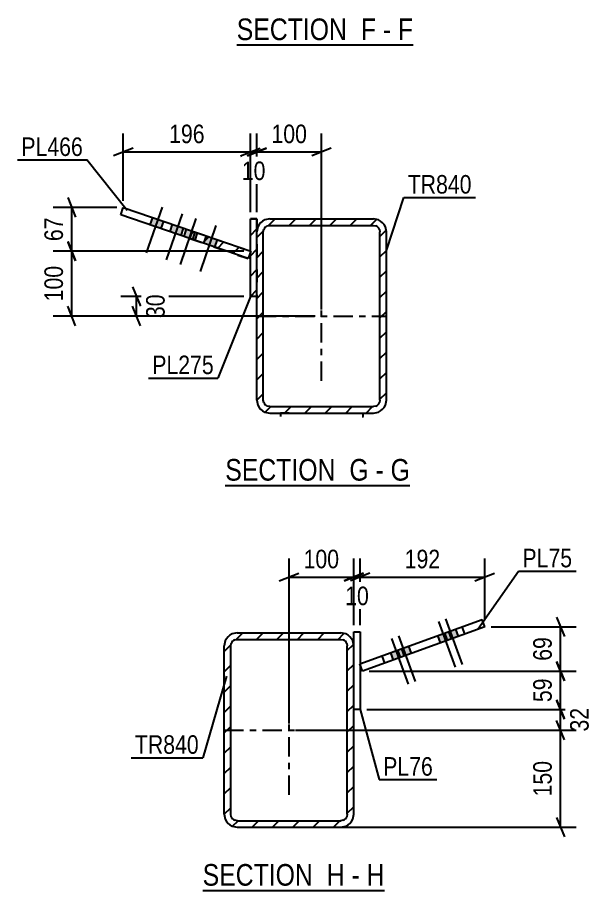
# Model space of a CAD drawing. Header units: millimetres. Extents: x 0 to 841, y 0 to 594.
# Drawn here: x 494.5 to 583.3, y 268.2 to 403 of the extents above; entities that cross this region are included whole.
import ezdxf

# ---------------------------------------------------------------- set-up
doc = ezdxf.new("R2010")
doc.units = ezdxf.units.MM
doc.linetypes.add('DXK_LINE_DOT2', pattern=[3.9198, 1.9599, -1.9599])
doc.linetypes.add('DXK_LINE_DOT3', pattern=[5.9187, 2.979, -0.9799, 0.9799, -0.9799])
doc.styles.add('Arial Narrow', font='ARIALN.TTF', dxfattribs={"height": 0.2})

# ---------------------------------------------------------------- blocks, each defined once
blk = doc.blocks.new('Unknown-761545992-22 - 1643')
at = {"color": 6, "linetype": 'Continuous'}
blk.add_line((528.37, 398.8), (555.59, 398.8), dxfattribs=at)
at = {"color": 0, "linetype": 'Continuous'}
for points in [[(546.48, 399.55), (546.48, 403.05), (528.37, 403.05), (528.37, 399.55)], [(549.87, 399.55), (549.87, 403.05), (547.53, 403.05), (547.53, 399.55)], [(552.2, 399.55), (552.2, 403.05), (550.92, 403.05), (550.92, 399.55)], [(555.59, 399.55), (555.59, 403.05), (553.25, 403.05), (553.25, 399.55)]]:
    blk.add_wipeout(points, dxfattribs=at)
at = {"color": 7, "linetype": 'Continuous', "style": 'Arial Narrow'}
for s, p in [('SECTION ', (528.37, 399.55)), ('F', (547.53, 399.55)), ('F', (553.25, 399.55)), ('-', (550.92, 399.55))]:
    blk.add_text(s, height=3.34, dxfattribs=at).set_placement(p)
blk = doc.blocks.new('Unknown-761545992-25 - 12377')
at = {"color": 6, "linetype": 'Continuous'}
blk.add_line((526.6, 330.75), (555.1, 330.75), dxfattribs=at)
at = {"color": 0, "linetype": 'Continuous'}
for points in [[(544.71, 331.5), (544.71, 335), (526.6, 335), (526.6, 331.5)], [(548.74, 331.5), (548.74, 335), (545.76, 335), (545.76, 331.5)], [(551.07, 331.5), (551.07, 335), (549.79, 335), (549.79, 331.5)], [(555.1, 331.5), (555.1, 335), (552.12, 335), (552.12, 331.5)]]:
    blk.add_wipeout(points, dxfattribs=at)
at = {"color": 7, "linetype": 'Continuous', "style": 'Arial Narrow'}
for s, p in [('SECTION ', (526.6, 331.5)), ('G', (545.76, 331.5)), ('G', (552.12, 331.5)), ('-', (549.79, 331.5))]:
    blk.add_text(s, height=3.34, dxfattribs=at).set_placement(p)
blk = doc.blocks.new('Unknown-761545992-33 - 12968')
at = {"color": 6, "linetype": 'Continuous'}
blk.add_line((523.11, 268.18), (551.18, 268.18), dxfattribs=at)
at = {"color": 0, "linetype": 'Continuous'}
for points in [[(541.21, 268.93), (541.21, 272.43), (523.11, 272.43), (523.11, 268.93)], [(545.03, 268.93), (545.03, 272.43), (542.26, 272.43), (542.26, 268.93)], [(547.36, 268.93), (547.36, 272.43), (546.08, 272.43), (546.08, 268.93)], [(551.18, 268.93), (551.18, 272.43), (548.41, 272.43), (548.41, 268.93)]]:
    blk.add_wipeout(points, dxfattribs=at)
at = {"color": 7, "linetype": 'Continuous', "style": 'Arial Narrow'}
for s, p in [('SECTION ', (523.11, 268.93)), ('H', (542.26, 268.93)), ('H', (548.41, 268.93)), ('-', (546.08, 268.93))]:
    blk.add_text(s, height=3.34, dxfattribs=at).set_placement(p)
blk = doc.blocks.new('Part-761545992-12381 - 12377')
at = {"linetype": 'Continuous'}
h = blk.add_hatch(dxfattribs=at)
h.set_pattern_fill('', scale=0.7, style=0, pattern_type=0)
h.set_pattern_definition([(45, (536.4734, 341.4306), (-1.5715, 1.5715), [])])
h.paths.add_polyline_path([(535.12, 341.43), (536.47, 341.43), (536.47, 341.93), (535.12, 341.93)])
h = blk.add_hatch(dxfattribs=at)
h.set_pattern_fill('', scale=0.7, style=0, pattern_type=0)
h.set_pattern_definition([(45, (547.8262, 341.4306), (-1.5715, 1.5715), [])])
h.paths.add_polyline_path([(546.47, 341.43), (547.83, 341.43), (547.83, 341.93), (546.47, 341.93)])
at = {"color": 7, "linetype": 'DXK_LINE_DOT2'}
for p, q in [((535.12, 341.93), (536.47, 341.93)), ((546.47, 341.93), (547.09, 341.93)), ((547.09, 341.93), (547.83, 341.93))]:
    blk.add_line(p, q, dxfattribs=at)
at = {"color": 2, "linetype": 'Continuous'}
for p, q in [((536.47, 341.93), (535.12, 341.93)), ((535.12, 341.93), (535.12, 341.43)), ((536.47, 341.93), (546.47, 341.93)), ((546.47, 341.93), (547.83, 341.93)), ((547.83, 341.93), (547.83, 341.43))]:
    blk.add_line(p, q, dxfattribs=at)
blk = doc.blocks.new('Part-761545992-12434 - 12377')
at = {"linetype": 'Continuous'}
h = blk.add_hatch(dxfattribs=at)
h.set_pattern_fill('', scale=0.7, style=0, pattern_type=0)
h.set_pattern_definition([(45, (530.4734, 359.9548), (-1.57154, 1.57154), [])])
h.paths.add_polyline_path([(530.47, 371.95), (530.47, 359.95), (531.47, 359.95), (531.47, 371.95)])
at = {"color": 7, "linetype": 'DXK_LINE_DOT2'}
for p, q in [((530.47, 371.95), (531.47, 371.95)), ((530.47, 359.95), (530.47, 371.95)), ((531.47, 371.95), (531.47, 359.95)), ((531.47, 359.95), (530.47, 359.95))]:
    blk.add_line(p, q, dxfattribs=at)
at = {"color": 2, "linetype": 'Continuous'}
for p, q in [((530.47, 359.95), (530.47, 371.95)), ((531.47, 371.95), (530.47, 371.95)), ((531.47, 359.95), (531.47, 371.95)), ((531.47, 359.95), (530.47, 359.95))]:
    blk.add_line(p, q, dxfattribs=at)
blk = doc.blocks.new('Part-761545992-12438 - 12377')
at = {"linetype": 'Continuous'}
h = blk.add_hatch(dxfattribs=at)
h.set_pattern_fill('', scale=0.7, style=0, pattern_type=0)
h.set_pattern_definition([(45, (531.4734, 343.9312), (-1.57154, 1.57154), [])])
h.paths.add_polyline_path([(531.47, 369.93), (531.47, 343.93), (531.63, 343.17), (532.06, 342.52), (532.71, 342.08), (533.47, 341.93), (549.47, 341.93), (550.24, 342.08), (550.89, 342.52), (551.32, 343.17), (551.47, 343.93), (551.47, 369.93), (551.32, 370.7), (550.89, 371.35), (550.24, 371.78), (549.47, 371.93), (533.47, 371.93), (532.71, 371.78), (532.06, 371.35), (531.63, 370.7)])
h.paths.add_polyline_path([(532.77, 370.64), (533.09, 370.86), (533.47, 370.93), (549.47, 370.93), (549.86, 370.86), (550.18, 370.64), (550.4, 370.31), (550.47, 369.93), (550.47, 343.93), (550.4, 343.55), (550.18, 343.22), (549.86, 343.01), (549.47, 342.93), (533.47, 342.93), (533.09, 343.01), (532.77, 343.22), (532.55, 343.55), (532.47, 343.93), (532.47, 369.93), (532.55, 370.31)])
at = {"color": 2, "linetype": 'Continuous'}
for p, q in [((533.47, 371.93), (532.71, 371.78)), ((533.09, 370.86), (533.47, 370.93)), ((533.47, 371.93), (549.47, 371.93)), ((533.47, 370.93), (549.47, 370.93)), ((550.24, 371.78), (549.47, 371.93)), ((549.47, 370.93), (549.86, 370.86)), ((531.63, 370.7), (531.47, 369.93)), ((531.47, 343.93), (531.47, 369.93)), ((532.47, 369.93), (532.55, 370.31)), ((532.47, 343.93), (532.47, 369.93)), ((550.4, 370.31), (550.47, 369.93)), ((550.47, 343.93), (550.47, 369.93)), ((551.47, 369.93), (551.32, 370.7)), ((551.47, 343.93), (551.47, 369.93)), ((531.47, 343.93), (531.63, 343.17)), ((532.55, 343.55), (532.47, 343.93)), ((550.47, 343.93), (550.4, 343.55)), ((551.32, 343.17), (551.47, 343.93)), ((533.47, 342.93), (533.09, 343.01)), ((533.47, 342.93), (549.47, 342.93)), ((549.86, 343.01), (549.47, 342.93)), ((532.71, 342.08), (533.47, 341.93)), ((533.47, 341.93), (549.47, 341.93)), ((549.47, 341.93), (550.24, 342.08))]:
    blk.add_line(p, q, dxfattribs=at)
at = {"color": 7, "linetype": 'DXK_LINE_DOT3'}
for p, q in [((541.47, 346.93), (541.47, 366.93)), ((531.47, 356.93), (551.47, 356.93))]:
    blk.add_line(p, q, dxfattribs=at)
at = {"color": 2, "linetype": 'Continuous'}
for centre, radius, start, end in [((533.47, 369.93), 2, 112.5, 157.5), ((549.47, 369.93), 2, 22.5, 67.5), ((533.47, 369.93), 1, 112.5, 157.5), ((549.47, 369.93), 1, 22.5, 67.5), ((533.47, 343.93), 2, 202.5, 247.5), ((533.47, 343.93), 1, 202.5, 247.5), ((549.47, 343.93), 1, 292.5, 337.5), ((549.47, 343.93), 2, 292.5, 337.5)]:
    blk.add_arc(centre, radius, start, end, dxfattribs=at)
blk = doc.blocks.new('Part-761545992-12440 - 12377')
at = {"linetype": 'Continuous'}
h = blk.add_hatch(dxfattribs=at)
h.set_pattern_fill('', scale=0.7, style=0, pattern_type=0)
h.set_pattern_definition([(45, (530.1293, 365.8075), (-1.57154, 1.57154), [])])
h.paths.add_polyline_path([(521.14, 368.9), (530.13, 365.81), (530.52, 366.94), (521.53, 370.04)])
at = {"color": 2, "linetype": 'Continuous'}
for p, q in [((510.47, 372.57), (510.86, 373.71)), ((510.86, 373.71), (521.53, 370.04)), ((521.14, 368.9), (510.47, 372.57)), ((521.14, 368.9), (521.53, 370.04)), ((521.53, 370.04), (530.52, 366.94)), ((530.13, 365.81), (521.14, 368.9)), ((530.52, 366.94), (530.13, 365.81))]:
    blk.add_line(p, q, dxfattribs=at)
at = {"color": 7, "linetype": 'DXK_LINE_DOT2'}
for p, q in [((521.53, 370.04), (530.52, 366.94)), ((521.57, 368.75), (521.96, 369.89)), ((521.14, 368.9), (530.13, 365.81)), ((530.52, 366.94), (530.13, 365.81))]:
    blk.add_line(p, q, dxfattribs=at)
blk = doc.blocks.new('Bolt-761545992-12451 - 12377')
at = {"linetype": 'Continuous'}
for points in [[(517.04, 371.58), (515.34, 372.17), (514.95, 371.03), (516.65, 370.45)], [(520.12, 370.52), (518.42, 371.11), (518.03, 369.97), (519.73, 369.39)], [(522.27, 369.78), (520.57, 370.37), (520.18, 369.23), (521.88, 368.65)], [(525.35, 368.72), (523.64, 369.31), (523.25, 368.17), (524.96, 367.59)]]:
    blk.add_hatch(color=1, dxfattribs=at).paths.add_polyline_path(points)
at = {"color": 1, "linetype": 'Continuous'}
for p, q in [((516.84, 373.76), (514.4, 366.67)), ((519.92, 372.7), (517.48, 365.61)), ((515.34, 372.17), (514.95, 371.03)), ((517.04, 371.58), (516.65, 370.45)), ((518.42, 371.11), (518.03, 369.97)), ((522.07, 371.97), (519.63, 364.87)), ((525.15, 370.91), (522.7, 363.82)), ((520.12, 370.52), (519.73, 369.39)), ((520.57, 370.37), (520.18, 369.23)), ((522.27, 369.78), (521.88, 368.65)), ((523.64, 369.31), (523.25, 368.17)), ((525.35, 368.72), (524.96, 367.59))]:
    blk.add_line(p, q, dxfattribs=at)
blk = doc.blocks.new('Part-761545992-13019 - 12968')
at = {"color": 2, "linetype": 'Continuous'}
for p, q in [((546.44, 296.16), (546.44, 308.16)), ((546.44, 308.16), (547.44, 308.16)), ((547.44, 308.16), (547.44, 296.16)), ((547.44, 296.16), (546.44, 296.16))]:
    blk.add_line(p, q, dxfattribs=at)
blk = doc.blocks.new('Part-761545992-13029 - 12968')
at = {"linetype": 'Continuous'}
h = blk.add_hatch(dxfattribs=at)
h.set_pattern_fill('', scale=0.7, style=0, pattern_type=0)
h.set_pattern_definition([(45, (526.4372, 279.9669), (-1.57154, 1.57154), [])])
h.paths.add_polyline_path([(526.44, 305.97), (526.44, 279.97), (526.59, 279.2), (527.02, 278.55), (527.67, 278.12), (528.44, 277.97), (544.44, 277.97), (545.2, 278.12), (545.85, 278.55), (546.29, 279.2), (546.44, 279.97), (546.44, 305.97), (546.29, 306.73), (545.85, 307.38), (545.2, 307.81), (544.44, 307.97), (528.44, 307.97), (527.67, 307.81), (527.02, 307.38), (526.59, 306.73)])
h.paths.add_polyline_path([(527.73, 306.67), (528.05, 306.89), (528.44, 306.97), (544.44, 306.97), (544.82, 306.89), (545.14, 306.67), (545.36, 306.35), (545.44, 305.97), (545.44, 279.97), (545.36, 279.58), (545.14, 279.26), (544.82, 279.04), (544.44, 278.97), (528.44, 278.97), (528.05, 279.04), (527.73, 279.26), (527.51, 279.58), (527.44, 279.97), (527.44, 305.97), (527.51, 306.35)])
at = {"color": 2, "linetype": 'Continuous'}
for p, q in [((528.44, 307.97), (527.67, 307.81)), ((528.44, 307.97), (544.44, 307.97)), ((545.2, 307.81), (544.44, 307.97)), ((526.59, 306.73), (526.44, 305.97)), ((527.44, 305.97), (527.51, 306.35)), ((528.05, 306.89), (528.44, 306.97)), ((528.44, 306.97), (544.44, 306.97)), ((544.44, 306.97), (544.82, 306.89)), ((545.36, 306.35), (545.44, 305.97)), ((546.44, 305.97), (546.29, 306.73)), ((526.44, 279.97), (526.44, 305.97)), ((527.44, 279.97), (527.44, 305.97)), ((545.44, 279.97), (545.44, 305.97)), ((546.44, 279.97), (546.44, 305.97)), ((526.44, 279.97), (526.59, 279.2)), ((527.51, 279.58), (527.44, 279.97)), ((545.44, 279.97), (545.36, 279.58)), ((546.29, 279.2), (546.44, 279.97)), ((527.67, 278.12), (528.44, 277.97)), ((528.44, 278.97), (528.05, 279.04)), ((528.44, 278.97), (544.44, 278.97)), ((528.44, 277.97), (544.44, 277.97)), ((544.82, 279.04), (544.44, 278.97)), ((544.44, 277.97), (545.2, 278.12))]:
    blk.add_line(p, q, dxfattribs=at)
at = {"color": 7, "linetype": 'DXK_LINE_DOT3'}
for p, q in [((536.44, 282.97), (536.44, 302.97)), ((526.44, 292.97), (546.44, 292.97))]:
    blk.add_line(p, q, dxfattribs=at)
at = {"color": 2, "linetype": 'Continuous'}
for centre, radius, start, end in [((528.44, 305.97), 2, 112.5, 157.5), ((544.44, 305.97), 2, 22.5, 67.5), ((528.44, 305.97), 1, 112.5, 157.5), ((544.44, 305.97), 1, 22.5, 67.5), ((528.44, 279.97), 2, 202.5, 247.5), ((528.44, 279.97), 1, 202.5, 247.5), ((544.44, 279.97), 1, 292.5, 337.5), ((544.44, 279.97), 2, 292.5, 337.5)]:
    blk.add_arc(centre, radius, start, end, dxfattribs=at)
blk = doc.blocks.new('Part-761545992-13030 - 12968')
at = {"color": 2, "linetype": 'Continuous'}
for p, q in [((547.39, 303.2), (566.24, 310.06)), ((566.65, 308.93), (547.8, 302.07)), ((563.56, 307.81), (563.15, 308.93)), ((566.65, 308.93), (566.24, 310.06)), ((547.8, 302.07), (547.39, 303.2))]:
    blk.add_line(p, q, dxfattribs=at)
at = {"color": 7, "linetype": 'DXK_LINE_DOT2'}
blk.add_line((551.21, 303.31), (550.8, 304.44), dxfattribs=at)
blk = doc.blocks.new('Bolt-761545992-13041 - 12968')
at = {"linetype": 'Continuous'}
for points in [[(559.78, 306.43), (561.48, 307.05), (561.06, 308.18), (559.37, 307.56)], [(560.87, 306.83), (562.56, 307.44), (562.15, 308.57), (560.46, 307.95)], [(552.52, 303.79), (554.21, 304.4), (553.8, 305.53), (552.11, 304.92)], [(553.61, 304.18), (555.3, 304.8), (554.89, 305.93), (553.19, 305.31)]]:
    blk.add_hatch(color=1, dxfattribs=at).paths.add_polyline_path(points)
at = {"color": 1, "linetype": 'Continuous'}
for p, q in [((559.54, 309.75), (562.1, 302.7)), ((560.62, 310.14), (563.19, 303.09)), ((559.37, 307.56), (559.78, 306.43)), ((560.46, 307.95), (560.87, 306.83)), ((561.06, 308.18), (561.48, 307.05)), ((562.15, 308.57), (562.56, 307.44)), ((552.27, 307.1), (554.84, 300.05)), ((553.36, 307.5), (555.92, 300.45)), ((552.11, 304.92), (552.52, 303.79)), ((553.19, 305.31), (553.61, 304.18)), ((553.8, 305.53), (554.21, 304.4)), ((554.89, 305.93), (555.3, 304.8))]:
    blk.add_line(p, q, dxfattribs=at)
blk = doc.blocks.new('StraightDimension-761545992-12868 - 12377')
at = {"color": 7, "linetype": 'Continuous'}
for p, q in [((512.29, 361.45), (513.49, 358.45)), ((529.47, 359.95), (510.49, 359.95)), ((512.89, 356.93), (512.89, 359.95)), ((513.49, 355.43), (512.29, 358.43)), ((540.47, 356.93), (510.49, 356.93))]:
    blk.add_line(p, q, dxfattribs=at)
at = {"color": 0}
blk.add_wipeout([(517.84, 360.87), (513.64, 360.87), (513.64, 356.01), (517.84, 356.01)], dxfattribs=at)
at = {"color": 3, "style": 'Arial Narrow'}
blk.add_text('30', height=2.863, rotation=90.0002, dxfattribs=at).set_placement((517.24, 356.61))
blk = doc.blocks.new('StraightDimension-761545992-13355 - 12377')
at = {"color": 7, "linetype": 'Continuous'}
for p, q in [((531.47, 372.95), (531.47, 385.13)), ((541.47, 357.93), (541.47, 385.13)), ((529.97, 381.68), (532.97, 382.88)), ((531.47, 382.28), (541.47, 382.28)), ((542.97, 382.88), (539.97, 381.68))]:
    blk.add_line(p, q, dxfattribs=at)
at = {"color": 0}
blk.add_wipeout([(539.82, 383.03), (539.82, 387.23), (533.13, 387.23), (533.13, 383.03)], dxfattribs=at)
at = {"color": 3, "style": 'Arial Narrow'}
blk.add_text('100', height=2.863, dxfattribs=at).set_placement((533.73, 383.63))
blk = doc.blocks.new('StraightDimension-761545992-13356 - 12377')
at = {"color": 7, "linetype": 'Continuous'}
for p, q in [((530.47, 372.95), (530.47, 384.68)), ((531.47, 372.95), (531.47, 384.68)), ((528.97, 381.68), (531.97, 382.88)), ((532.97, 382.88), (529.97, 381.68)), ((530.47, 382.28), (531.47, 382.28))]:
    blk.add_line(p, q, dxfattribs=at)
at = {"color": 0}
blk.add_wipeout([(533.4, 377.33), (533.4, 381.53), (528.55, 381.53), (528.55, 377.33)], dxfattribs=at)
at = {"color": 3, "style": 'Arial Narrow'}
blk.add_text('10', height=2.863, dxfattribs=at).set_placement((529.15, 377.93))
blk = doc.blocks.new('StraightDimension-761545992-13357 - 12377')
at = {"color": 7, "linetype": 'Continuous'}
for p, q in [((510.86, 374.71), (510.86, 385.13)), ((530.47, 372.95), (530.47, 385.13)), ((512.36, 382.88), (509.36, 381.68)), ((510.86, 382.28), (530.47, 382.28)), ((528.97, 381.68), (531.97, 382.88))]:
    blk.add_line(p, q, dxfattribs=at)
at = {"color": 0}
blk.add_wipeout([(524.01, 383.03), (524.01, 387.23), (517.33, 387.23), (517.33, 383.03)], dxfattribs=at)
at = {"color": 3, "style": 'Arial Narrow'}
blk.add_text('196', height=2.863, dxfattribs=at).set_placement((517.93, 383.63))
blk = doc.blocks.new('StraightDimension-761545992-32123 - 12377')
at = {"color": 7, "linetype": 'Continuous'}
for p, q in [((502.29, 375.21), (503.49, 372.21)), ((509.86, 373.71), (500.04, 373.71)), ((502.89, 366.96), (502.89, 373.71)), ((503.49, 365.46), (502.29, 368.46)), ((529.47, 366.96), (500.04, 366.96))]:
    blk.add_line(p, q, dxfattribs=at)
at = {"color": 0}
blk.add_wipeout([(502.14, 372.76), (497.94, 372.76), (497.94, 367.9), (502.14, 367.9)], dxfattribs=at)
at = {"color": 3, "style": 'Arial Narrow'}
blk.add_text('67', height=2.863, rotation=90.0002, dxfattribs=at).set_placement((501.54, 368.5))
blk = doc.blocks.new('StraightDimension-761545992-32124 - 12377')
at = {"color": 7, "linetype": 'Continuous'}
for p, q in [((502.29, 368.46), (503.49, 365.46)), ((529.47, 366.96), (500.04, 366.96)), ((502.89, 356.93), (502.89, 366.96)), ((503.49, 355.43), (502.29, 358.43)), ((540.47, 356.93), (500.04, 356.93))]:
    blk.add_line(p, q, dxfattribs=at)
at = {"color": 0}
blk.add_wipeout([(502.14, 365.29), (497.94, 365.29), (497.94, 358.6), (502.14, 358.6)], dxfattribs=at)
at = {"color": 3, "style": 'Arial Narrow'}
blk.add_text('100', height=2.863, rotation=90.0002, dxfattribs=at).set_placement((501.54, 359.2))
blk = doc.blocks.new('StraightDimension-761545992-13205 - 12968')
at = {"color": 7, "linetype": 'Continuous'}
for p, q in [((577.75, 310.43), (578.95, 307.43)), ((567.65, 308.93), (580.75, 308.93)), ((578.35, 302.07), (578.35, 308.93)), ((578.95, 300.57), (577.75, 303.57)), ((548.8, 302.07), (580.75, 302.07))]:
    blk.add_line(p, q, dxfattribs=at)
at = {"color": 0}
blk.add_wipeout([(577.6, 307.93), (573.4, 307.93), (573.4, 303.07), (577.6, 303.07)], dxfattribs=at)
at = {"color": 3, "style": 'Arial Narrow'}
blk.add_text('69', height=2.863, rotation=90.0002, dxfattribs=at).set_placement((577, 303.67))
blk = doc.blocks.new('StraightDimension-761545992-13206 - 12968')
at = {"color": 7, "linetype": 'Continuous'}
for p, q in [((577.75, 303.57), (578.95, 300.57)), ((548.8, 302.07), (580.75, 302.07)), ((578.35, 296.16), (578.35, 302.07)), ((578.95, 294.66), (577.75, 297.66)), ((548.44, 296.16), (580.75, 296.16))]:
    blk.add_line(p, q, dxfattribs=at)
at = {"color": 0}
blk.add_wipeout([(577.6, 301.54), (573.4, 301.54), (573.4, 296.69), (577.6, 296.69)], dxfattribs=at)
at = {"color": 3, "style": 'Arial Narrow'}
blk.add_text('59', height=2.863, rotation=90.0002, dxfattribs=at).set_placement((577, 297.29))
blk = doc.blocks.new('StraightDimension-761545992-13207 - 12968')
at = {"color": 7, "linetype": 'Continuous'}
for p, q in [((577.75, 297.66), (578.95, 294.66)), ((548.44, 296.16), (581.2, 296.16)), ((578.35, 292.97), (578.35, 296.16)), ((578.95, 291.47), (577.75, 294.47)), ((537.44, 292.97), (581.2, 292.97))]:
    blk.add_line(p, q, dxfattribs=at)
at = {"color": 0}
blk.add_wipeout([(583.3, 296.99), (579.1, 296.99), (579.1, 292.14), (583.3, 292.14)], dxfattribs=at)
at = {"color": 3, "style": 'Arial Narrow'}
blk.add_text('32', height=2.863, rotation=90.0002, dxfattribs=at).set_placement((582.7, 292.74))
blk = doc.blocks.new('StraightDimension-761545992-13208 - 12968')
at = {"color": 7, "linetype": 'Continuous'}
for p, q in [((578.95, 291.47), (577.75, 294.47)), ((537.44, 292.97), (580.75, 292.97)), ((578.35, 277.97), (578.35, 292.97)), ((577.75, 279.47), (578.95, 276.47)), ((541.34, 277.97), (580.75, 277.97))]:
    blk.add_line(p, q, dxfattribs=at)
at = {"color": 0}
blk.add_wipeout([(577.6, 288.81), (573.4, 288.81), (573.4, 282.12), (577.6, 282.12)], dxfattribs=at)
at = {"color": 3, "style": 'Arial Narrow'}
blk.add_text('150', height=2.863, rotation=90.0002, dxfattribs=at).set_placement((577, 282.72))
blk = doc.blocks.new('StraightDimension-761545992-13250 - 12968')
at = {"color": 7, "linetype": 'Continuous'}
for p, q in [((547.44, 309.16), (547.44, 319.46)), ((566.65, 309.93), (566.65, 319.46)), ((548.94, 317.21), (545.94, 316.01)), ((565.15, 316.01), (568.15, 317.21)), ((547.44, 316.61), (566.65, 316.61))]:
    blk.add_line(p, q, dxfattribs=at)
at = {"color": 0}
blk.add_wipeout([(560.38, 317.36), (560.38, 321.56), (553.7, 321.56), (553.7, 317.36)], dxfattribs=at)
at = {"color": 3, "style": 'Arial Narrow'}
blk.add_text('192', height=2.863, dxfattribs=at).set_placement((554.3, 317.96))
blk = doc.blocks.new('StraightDimension-761545992-13251 - 12968')
at = {"color": 7, "linetype": 'Continuous'}
for p, q in [((546.44, 309.16), (546.44, 319.01)), ((547.44, 309.16), (547.44, 319.01)), ((544.94, 316.01), (547.94, 317.21)), ((548.94, 317.21), (545.94, 316.01)), ((546.44, 316.61), (547.44, 316.61))]:
    blk.add_line(p, q, dxfattribs=at)
at = {"color": 0}
blk.add_wipeout([(549.37, 311.66), (549.37, 315.86), (544.51, 315.86), (544.51, 311.66)], dxfattribs=at)
at = {"color": 3, "style": 'Arial Narrow'}
blk.add_text('10', height=2.863, dxfattribs=at).set_placement((545.11, 312.26))
blk = doc.blocks.new('StraightDimension-761545992-13252 - 12968')
at = {"color": 7, "linetype": 'Continuous'}
for p, q in [((536.44, 293.97), (536.44, 319.46)), ((546.44, 309.16), (546.44, 319.46)), ((534.94, 316.01), (537.94, 317.21)), ((547.94, 317.21), (544.94, 316.01)), ((536.44, 316.61), (546.44, 316.61))]:
    blk.add_line(p, q, dxfattribs=at)
at = {"color": 0}
blk.add_wipeout([(544.78, 317.36), (544.78, 321.56), (538.09, 321.56), (538.09, 317.36)], dxfattribs=at)
at = {"color": 3, "style": 'Arial Narrow'}
blk.add_text('100', height=2.863, dxfattribs=at).set_placement((538.69, 317.96))
blk = doc.blocks.new('Mark-761545992-13177 - 12377')
at = {"color": 0}
blk.add_wipeout([(524.84, 347.95), (524.84, 350.95), (515.33, 350.95), (515.33, 347.95)], dxfattribs=at)
blk.add_wipeout([(524.84, 347.95), (524.84, 350.95), (515.33, 350.95), (515.33, 347.95)], dxfattribs=at)
at = {"color": 30, "linetype": 'Continuous'}
for p in [(530.47, 359.95), (514.73, 347.35)]:
    blk.add_line(p, (525.44, 347.35), dxfattribs=at)
at = {"color": 3, "style": 'Arial Narrow'}
blk.add_text('PL275', height=2.863, dxfattribs=at).set_placement((515.33, 347.95))
blk = doc.blocks.new('Mark-761545992-13180 - 12377')
at = {"color": 0}
blk.add_wipeout([(504.62, 381.65), (504.62, 384.65), (495.12, 384.65), (495.12, 381.65)], dxfattribs=at)
blk.add_wipeout([(504.62, 381.65), (504.62, 384.65), (495.12, 384.65), (495.12, 381.65)], dxfattribs=at)
at = {"color": 30, "linetype": 'Continuous'}
for p in [(494.52, 381.05), (511.46, 373.25)]:
    blk.add_line(p, (505.22, 381.05), dxfattribs=at)
at = {"color": 3, "style": 'Arial Narrow'}
blk.add_text('PL466', height=2.863, dxfattribs=at).set_placement((495.12, 381.65))
blk = doc.blocks.new('Mark-761545992-13193 - 12377')
at = {"color": 0}
blk.add_wipeout([(564.63, 375.84), (564.63, 378.84), (554.77, 378.84), (554.77, 375.84)], dxfattribs=at)
blk.add_wipeout([(564.63, 375.84), (564.63, 378.84), (554.77, 378.84), (554.77, 375.84)], dxfattribs=at)
at = {"color": 30, "linetype": 'Continuous'}
for p, q in [((551.47, 367.03), (554.17, 375.24)), ((554.17, 375.24), (565.23, 375.24))]:
    blk.add_line(p, q, dxfattribs=at)
at = {"color": 3, "style": 'Arial Narrow'}
blk.add_text('TR840', height=2.863, dxfattribs=at).set_placement((554.77, 375.84))
blk = doc.blocks.new('Mark-761545992-13391 - 12968')
at = {"color": 0}
blk.add_wipeout([(558.66, 285.92), (558.66, 288.92), (550.98, 288.92), (550.98, 285.92)], dxfattribs=at)
blk.add_wipeout([(558.66, 285.92), (558.66, 288.92), (550.98, 288.92), (550.98, 285.92)], dxfattribs=at)
at = {"color": 30, "linetype": 'Continuous'}
for p, q in [((547.44, 296.16), (550.38, 285.32)), ((550.38, 285.32), (559.26, 285.32))]:
    blk.add_line(p, q, dxfattribs=at)
at = {"color": 3, "style": 'Arial Narrow'}
blk.add_text('PL76', height=2.863, dxfattribs=at).set_placement((550.98, 285.92))
blk = doc.blocks.new('Mark-761545992-13394 - 12968')
at = {"color": 0}
blk.add_wipeout([(522.52, 289.3), (522.52, 292.3), (512.65, 292.3), (512.65, 289.3)], dxfattribs=at)
blk.add_wipeout([(522.52, 289.3), (522.52, 292.3), (512.65, 292.3), (512.65, 289.3)], dxfattribs=at)
at = {"color": 30, "linetype": 'Continuous'}
for p in [(526.81, 301.3), (512.05, 288.7)]:
    blk.add_line(p, (523.12, 288.7), dxfattribs=at)
at = {"color": 3, "style": 'Arial Narrow'}
blk.add_text('TR840', height=2.863, dxfattribs=at).set_placement((512.65, 289.3))
blk = doc.blocks.new('Mark-761545992-13407 - 12968')
at = {"color": 0}
blk.add_wipeout([(580.16, 318.11), (580.16, 321.11), (572.48, 321.11), (572.48, 318.11)], dxfattribs=at)
blk.add_wipeout([(580.16, 318.11), (580.16, 321.11), (572.48, 321.11), (572.48, 318.11)], dxfattribs=at)
at = {"color": 30, "linetype": 'Continuous'}
for p, q in [((565.57, 308.54), (571.88, 317.51)), ((571.88, 317.51), (580.76, 317.51))]:
    blk.add_line(p, q, dxfattribs=at)
at = {"color": 3, "style": 'Arial Narrow'}
blk.add_text('PL75', height=2.863, dxfattribs=at).set_placement((572.48, 318.11))

msp = doc.modelspace()

# ---------------------------------------------------------------- block references
for name in ['Unknown-761545992-22 - 1643', 'Part-761545992-12440 - 12377', 'Bolt-761545992-12451 - 12377', 'Part-761545992-12434 - 12377', 'Part-761545992-12438 - 12377', 'Part-761545992-12381 - 12377', 'Unknown-761545992-25 - 12377', 'Part-761545992-13030 - 12968', 'Bolt-761545992-13041 - 12968', 'Part-761545992-13029 - 12968', 'Part-761545992-13019 - 12968', 'Unknown-761545992-33 - 12968']:
    msp.add_blockref(name, (0, 0))

# ---------------------------------------------------------------- next in the draw order: block references
for name in ['Mark-761545992-13193 - 12377', 'StraightDimension-761545992-12868 - 12377', 'StraightDimension-761545992-13205 - 12968', 'Mark-761545992-13394 - 12968']:
    msp.add_blockref(name, (0, 0))

# ---------------------------------------------------------------- next in the draw order: block references
for name in ['StraightDimension-761545992-13355 - 12377', 'StraightDimension-761545992-13250 - 12968', 'StraightDimension-761545992-13206 - 12968']:
    msp.add_blockref(name, (0, 0))

# ---------------------------------------------------------------- next in the draw order: block references
for name in ['StraightDimension-761545992-13356 - 12377', 'Mark-761545992-13407 - 12968', 'StraightDimension-761545992-13251 - 12968', 'StraightDimension-761545992-13207 - 12968']:
    msp.add_blockref(name, (0, 0))

# ---------------------------------------------------------------- next in the draw order: block references
for name in ['StraightDimension-761545992-13357 - 12377', 'StraightDimension-761545992-13208 - 12968']:
    msp.add_blockref(name, (0, 0))

# ---------------------------------------------------------------- next in the draw order: block references
for name in ['StraightDimension-761545992-32123 - 12377', 'StraightDimension-761545992-13252 - 12968']:
    msp.add_blockref(name, (0, 0))

# ---------------------------------------------------------------- next in the draw order: block references
for name in ['Mark-761545992-13180 - 12377', 'StraightDimension-761545992-32124 - 12377', 'Mark-761545992-13391 - 12968']:
    msp.add_blockref(name, (0, 0))

# ---------------------------------------------------------------- next in the draw order: block references
msp.add_blockref('Mark-761545992-13177 - 12377', (0, 0))

doc.saveas('drawing.dxf')
